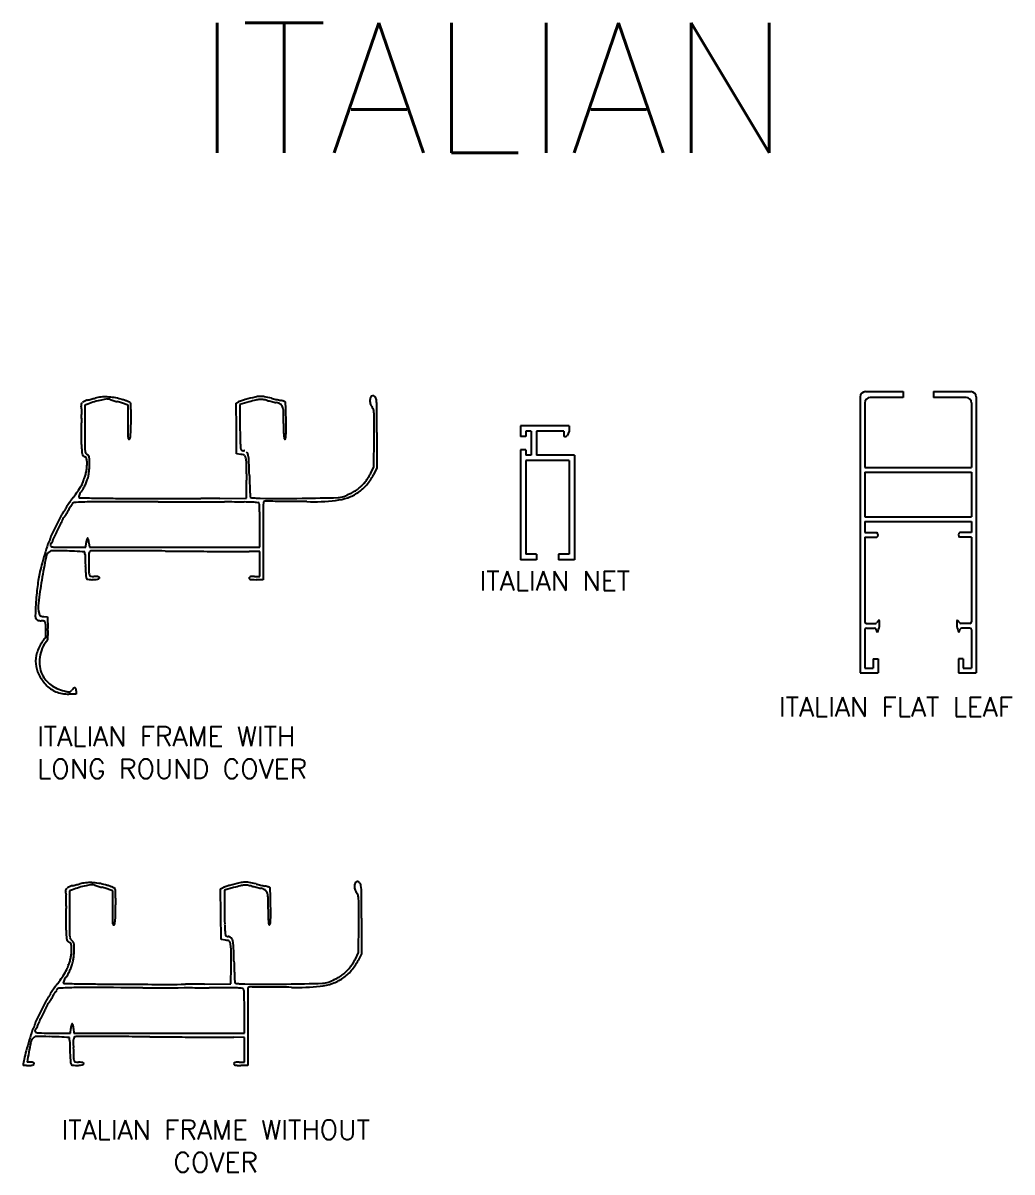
# Model space of a CAD drawing. Header units: millimetres. Extents: x -27371 to -844, y 11365 to 35579.
# Drawn here: x -9102.5 to -8881, y 14421.8 to 14679.3 of the extents above; entities that cross this region are included whole.
import ezdxf

# ---------------------------------------------------------------- set-up
doc = ezdxf.new("R2010")
doc.units = ezdxf.units.MM
doc.styles.add('Annotative', font='romans.shx')

msp = doc.modelspace()

# ---------------------------------------------------------------- linework, layer by layer
for p, q in [((-9054.8, 14594.15), (-9054.25, 14594.4)), ((-9051.89, 14594.41), (-9053.94, 14593.85)), ((-8914.98, 14595.53), (-8914.98, 14533.7)), ((-8913.93, 14594.22), (-8913.93, 14579.7)), ((-8913.81, 14596.7), (-8905.38, 14596.7)), ((-8905.38, 14595.39), (-8912.76, 14595.39)), ((-8905.38, 14596.7), (-8905.38, 14595.39)), ((-8898.58, 14596.7), (-8898.58, 14595.39)), ((-8898.58, 14596.7), (-8890.16, 14596.7)), ((-8891.21, 14595.39), (-8898.58, 14595.39)), ((-8890.03, 14594.22), (-8890.03, 14579.7)), ((-8888.98, 14595.53), (-8888.98, 14533.7)), ((-9087.99, 14593.93), (-9088.66, 14593.69)), ((-9088.66, 14593.69), (-9088.66, 14590.57)), ((-9078.98, 14593.69), (-9079.65, 14593.93)), ((-9078.96, 14590.39), (-9078.98, 14593.69)), ((-9054.73, 14588.44), (-9054.8, 14594.15)), ((-9053.94, 14593.85), (-9053.92, 14588.81)), ((-9054.67, 14582.74), (-9054.73, 14588.44)), ((-9023.22, 14587.53), (-9023.22, 14579.6)), ((-8980.18, 14589.04), (-8991.08, 14589.04)), ((-8991.08, 14589.04), (-8991.08, 14586.64)), ((-8989.88, 14586.64), (-8991.08, 14586.64)), ((-8988.68, 14587.84), (-8989.88, 14587.84)), ((-8989.88, 14587.84), (-8989.88, 14586.64)), ((-8988.68, 14587.84), (-8988.68, 14582.49)), ((-8981.38, 14587.84), (-8987.48, 14587.84)), ((-8987.48, 14587.84), (-8987.48, 14582.49)), ((-8981.38, 14587.84), (-8981.38, 14586.64)), ((-8981.19, 14586.64), (-8981.38, 14586.64)), ((-8980.18, 14587.84), (-8980.58, 14586.82)), ((-8980.18, 14589.04), (-8980.18, 14587.84)), ((-9023.94, 14579.84), (-9023.87, 14586.25)), ((-9053.71, 14582.62), (-9054.67, 14582.74)), ((-8991.08, 14583.69), (-8991.08, 14559.04)), ((-8989.88, 14583.69), (-8991.08, 14583.69)), ((-8989.88, 14583.69), (-8989.88, 14582.49)), ((-8988.68, 14582.49), (-8989.88, 14582.49)), ((-8978.98, 14582.49), (-8987.48, 14582.49)), ((-8978.98, 14582.49), (-8978.98, 14559.04)), ((-9024.62, 14578.4), (-9023.94, 14579.84)), ((-9023.22, 14579.6), (-9024.01, 14578.07)), ((-8989.88, 14581.29), (-8989.88, 14560.24)), ((-8980.18, 14581.29), (-8989.88, 14581.29)), ((-8980.18, 14581.29), (-8980.18, 14560.24)), ((-8913.93, 14579.7), (-8890.03, 14579.7)), ((-9052.49, 14572.82), (-9052.42, 14576.71)), ((-8913.93, 14578.65), (-8913.93, 14568.65)), ((-8913.93, 14578.65), (-8890.03, 14578.65)), ((-8890.03, 14578.65), (-8890.03, 14568.65)), ((-9058.42, 14572.77), (-9052.49, 14572.82)), ((-8913.93, 14568.65), (-8890.03, 14568.65)), ((-9049.47, 14561.81), (-9049.47, 14566.51)), ((-8989.88, 14566.94), (-8989.88, 14560.24)), ((-8980.18, 14566.94), (-8980.18, 14560.24)), ((-8913.93, 14567.6), (-8913.93, 14565.15)), ((-8913.93, 14567.6), (-8890.03, 14567.6)), ((-8890.03, 14567.6), (-8890.03, 14565.15)), ((-8913.93, 14565.15), (-8911.28, 14565.15)), ((-8913.93, 14564.1), (-8913.93, 14545.13)), ((-8913.93, 14564.1), (-8911.28, 14564.1)), ((-8890.03, 14565.15), (-8892.69, 14565.15)), ((-8890.03, 14564.1), (-8892.69, 14564.1)), ((-8890.03, 14564.1), (-8890.03, 14545.13)), ((-9092.42, 14561.81), (-9088.44, 14561.81)), ((-9088.44, 14561.81), (-9088.37, 14562.84)), ((-9087.74, 14562.84), (-9087.66, 14561.81)), ((-9087.66, 14561.81), (-9068.57, 14561.81)), ((-9068.57, 14561.81), (-9049.47, 14561.81)), ((-9049.47, 14560.85), (-9051.83, 14560.86)), ((-9049.47, 14558.06), (-9049.47, 14560.85)), ((-9048.74, 14563.22), (-9048.74, 14554.56)), ((-8987.48, 14559.04), (-8991.08, 14559.04)), ((-8987.48, 14560.24), (-8989.88, 14560.24)), ((-8987.48, 14560.24), (-8987.48, 14559.04)), ((-8980.18, 14560.24), (-8982.58, 14560.24)), ((-8982.58, 14560.24), (-8982.58, 14559.04)), ((-8978.98, 14559.04), (-8982.58, 14559.04)), ((-9049.47, 14555.28), (-9049.47, 14558.06)), ((-9050.68, 14555.28), (-9049.47, 14555.28)), ((-9048.74, 14554.56), (-9050.31, 14554.56)), ((-9097.89, 14546.28), (-9097.01, 14546.21)), ((-9097.01, 14546.21), (-9096.94, 14543.63)), ((-8910.69, 14545.53), (-8911.3, 14544.87)), ((-8893.28, 14545.53), (-8892.67, 14544.87)), ((-8913.93, 14543.32), (-8913.93, 14534.75)), ((-8913.56, 14544.75), (-8911.58, 14544.75)), ((-8913.56, 14543.7), (-8911.75, 14543.7)), ((-8911.11, 14542.74), (-8911.4, 14543.46)), ((-8892.86, 14542.74), (-8892.57, 14543.46)), ((-8890.41, 14544.75), (-8892.39, 14544.75)), ((-8890.41, 14543.7), (-8892.21, 14543.7)), ((-8890.03, 14543.32), (-8890.03, 14534.75)), ((-8912.03, 14536.85), (-8912.03, 14534.75)), ((-8912.03, 14536.85), (-8910.98, 14536.85)), ((-8910.98, 14536.85), (-8910.98, 14533.7)), ((-8892.98, 14536.85), (-8892.98, 14533.7)), ((-8891.93, 14536.85), (-8892.98, 14536.85)), ((-8891.93, 14536.85), (-8891.93, 14534.75)), ((-8914.98, 14533.7), (-8910.98, 14533.7)), ((-8913.93, 14534.75), (-8912.03, 14534.75)), ((-8892.98, 14533.7), (-8888.98, 14533.7)), ((-8891.93, 14534.75), (-8890.03, 14534.75)), ((-9090.59, 14528.91), (-9092.28, 14528.91)), ((-9090.59, 14529.64), (-9090.59, 14528.91)), ((-9091.44, 14485.07), (-9092.11, 14484.83)), ((-9092.11, 14484.83), (-9092.11, 14481.71)), ((-9082.43, 14484.83), (-9083.1, 14485.07)), ((-9082.41, 14481.53), (-9082.43, 14484.83)), ((-9058.25, 14485.28), (-9057.7, 14485.54)), ((-9058.18, 14479.58), (-9058.25, 14485.28)), ((-9055.34, 14485.55), (-9057.39, 14484.99)), ((-9057.39, 14484.99), (-9057.37, 14479.95)), ((-9058.12, 14473.88), (-9058.18, 14479.58)), ((-9026.67, 14478.67), (-9026.67, 14470.73)), ((-9027.39, 14470.98), (-9027.32, 14477.39)), ((-9057.16, 14473.76), (-9058.12, 14473.88)), ((-9028.07, 14469.54), (-9027.39, 14470.98)), ((-9026.67, 14470.73), (-9027.46, 14469.21)), ((-9055.94, 14463.96), (-9055.88, 14467.85)), ((-9061.87, 14463.91), (-9055.94, 14463.96)), ((-9052.92, 14452.95), (-9052.92, 14457.65)), ((-9095.87, 14452.95), (-9091.9, 14452.95)), ((-9091.9, 14452.95), (-9091.82, 14453.98)), ((-9091.19, 14453.98), (-9091.11, 14452.95)), ((-9091.11, 14452.95), (-9072.02, 14452.95)), ((-9072.02, 14452.95), (-9052.92, 14452.95)), ((-9052.19, 14454.36), (-9052.19, 14445.69)), ((-9052.92, 14451.98), (-9055.28, 14451.99)), ((-9052.92, 14449.2), (-9052.92, 14451.98)), ((-9052.92, 14446.42), (-9052.92, 14449.2)), ((-9101.75, 14445.71), (-9102.52, 14445.71)), ((-9101.75, 14445.71), (-9100.8, 14445.71)), ((-9100.67, 14446.44), (-9101.62, 14446.45)), ((-9054.13, 14446.42), (-9052.92, 14446.42)), ((-9052.19, 14445.69), (-9053.76, 14445.69))]:
    msp.add_line(p, q)
for centre, radius, start, end in [((-9090.62, 14595.91), 2.16, 305.3084, 311.0629), ((-9088.29, 14593.23), 1.39, 120.1835, 131.0629), ((-9087.16, 14591.29), 3.64, 114.8759, 120.1835), ((-9087.05, 14591.05), 3.9, 109.6654, 114.8759), ((-9087.47, 14592.24), 2.64, 102.6864, 109.6654), ((-9092.23, 14613.39), 19.04, 282.6864, 283.7576), ((-9079.96, 14572.09), 23.27, 106.2571, 110.2053), ((-9100.58, 14647.49), 54.15, 283.7576, 284.2487), ((-9101.43, 14650.81), 57.57, 284.2487, 284.735), ((-9096.3, 14631.33), 37.43, 284.735, 285.4065), ((-9080.59, 14574.27), 21.01, 101.9933, 106.257), ((-9084.45, 14588.32), 7.18, 95.0973, 105.4066), ((-9084.1, 14584.33), 11.19, 87.7024, 95.0974), ((-9080.59, 14574.26), 21.02, 98.3658, 101.9933), ((-9084.16, 14582.82), 12.7, 80.7394, 87.7024), ((-9083.48, 14593.89), 1.17, 68.6724, 98.3659), ((-9080.93, 14600.41), 5.83, 248.6725, 251.6854), ((-9074.74, 14619.12), 25.53, 251.6854, 252.6913), ((-9073.87, 14621.9), 28.44, 252.6912, 253.6916), ((-9084.38, 14581.46), 14.08, 74.296, 80.7394), ((-9075.13, 14617.58), 23.95, 253.6916, 254.8297), ((-9088.3, 14569.03), 26.36, 73.7786, 74.8297), ((-9090.82, 14560.36), 35.38, 72.9357, 73.7786), ((-9085.36, 14577.95), 17.72, 71.7599, 74.296), ((-9083.48, 14583.68), 11.69, 68.2965, 71.7599), ((-9083.68, 14583.17), 12.24, 65.5752, 68.2964), ((-9078.78, 14593.96), 0.392, 32.8593, 65.5751), ((-9052.69, 14591.09), 3.66, 110.4436, 115.1455), ((-9049.3, 14581.99), 13.37, 108.6493, 110.4435), ((-9048.87, 14580.71), 14.72, 106.8758, 108.6492), ((-9049.85, 14583.94), 11.34, 104.7196, 106.8757), ((-9029.13, 14505.07), 92.9, 103.3, 104.7196), ((-9036.96, 14539.93), 56.49, 103.6879, 105.3146), ((-9049.09, 14589.53), 6.11, 92.9493, 103.3), ((-9049.06, 14589.6), 5.37, 94.538, 103.6879), ((-9049.24, 14591.84), 3.12, 81.374, 94.538), ((-9049.2, 14591.5), 4.13, 79.2997, 92.9493), ((-9050.23, 14585.31), 9.72, 75.7283, 81.374), ((-9053.35, 14569.53), 26.49, 75.84, 79.2997), ((-9037.58, 14635.03), 41.58, 255.7283, 256.3915), ((-9027.88, 14675.12), 82.82, 256.3916, 256.7876), ((-9035.52, 14640.17), 46.37, 255.8401, 256.4314), ((-9027.98, 14674.71), 82.4, 256.7876, 257.184), ((-9025.49, 14681.74), 89.13, 256.4314, 256.794), ((-9037.5, 14632.86), 39.49, 257.1841, 257.8714), ((-9025.75, 14680.64), 88, 256.794, 257.1575), ((-9046.46, 14591.13), 3.2, 59.888, 77.8714), ((-9036.29, 14634.42), 40.59, 257.1575, 257.8058), ((-9047.27, 14583.61), 11.39, 75.8266, 77.8058), ((-9046.34, 14587.28), 7.61, 73.1487, 75.8266), ((-9046.57, 14586.52), 8.4, 71.1366, 73.1488), ((-9043.93, 14594.24), 0.241, 45, 71.1367), ((-9043.88, 14594.29), 0.172, 2.6085, 45.0001), ((-9305.09, 14582.39), 261.65, 2.3532, 2.6085), ((-9022.63, 14594.71), 2.18, 161.2377, 180.8445), ((-9021.95, 14594.72), 2.87, 180.8445, 197.9008), ((-9024.15, 14595.21), 0.578, 40.0019, 159.8262), ((-9024.53, 14594.74), 1.18, 7.7284, 45.7924), ((-9037.09, 14593.03), 13.86, 0.3967, 7.7283), ((-8913.81, 14595.53), 1.17, 90, 180), ((-8912.76, 14594.22), 1.17, 90, 180), ((-8891.21, 14594.22), 1.17, 0, 90), ((-8890.16, 14595.53), 1.17, 0, 90), ((-9088.74, 14593.73), 0.781, 150.4975, 198.9317), ((-9091.3, 14593.09), 1.86, 3.0623, 12.168), ((-9076.29, 14592.25), 13.16, 177.4315, 179.5729), ((-9002.16, 14591.7), 87.29, 179.5728, 180.1022), ((-9092.97, 14593), 3.54, 357.4315, 3.0623), ((-9090.07, 14595.13), 1.21, 302.8412, 305.3083), ((-9089.94, 14563.24), 32.37, 72.0835, 72.9356), ((-9082.82, 14585.24), 9.25, 69.9187, 72.0835), ((-9078.86, 14593.91), 0.48, 2.682, 32.8594), ((-9155.8, 14590.31), 77.51, 1.8634, 2.682), ((-9123.88, 14591.34), 45.57, 0.2149, 1.8634), ((-9045.4, 14592.97), 1.07, 19.3648, 59.8881), ((-9047.75, 14592.14), 3.57, 1.6983, 19.3648), ((-9134.44, 14589.57), 90.3, 360, 1.6982), ((-9119.49, 14590.02), 75.89, 1.3425, 2.3532), ((-9184.97, 14588.48), 141.39, 0.7081, 1.3425), ((-9023.04, 14594.36), 1.71, 197.9007, 222.9733), ((-9025.18, 14592.37), 1.21, 14.4318, 42.9731), ((-9028.25, 14591.58), 4.38, 3.4883, 14.4318), ((-9046.68, 14590.46), 22.84, 359.6618, 3.4884), ((-9831.98, 14587.53), 808.76, 359.99996, 0.39667), ((-8991.69, 14591.72), 97.77, 180.1022, 180.6436), ((-8991.8, 14591.72), 97.65, 180.6436, 181.1854), ((-9219.48, 14585.93), 130.1, 359.5267, 1.6577), ((-8447.28, 14587.76), 641.38, 179.74869, 180.25131), ((-9301.86, 14588.58), 222.92, 0.1301, 0.4654), ((-9234.48, 14588.73), 155.53, 359.691, 0.1301), ((-9209.52, 14592.07), 131.22, 358.2629, 359.1061), ((-9155.7, 14591.23), 77.39, 359.1061, 0.2149), ((-8917.84, 14589.57), 126.31, 180.0001, 180.8208), ((-9188.67, 14588.44), 145.09, 359.9158, 0.7081), ((-9805.33, 14594.94), 781.51, 359.36325, 359.66187), ((-9084.14, 14586.95), 5.18, 355.2339, 359.369), ((-9077.26, 14586.38), 1.73, 175.2338, 183.4678), ((-9256.82, 14588.85), 177.88, 359.3691, 359.6909), ((-9086.79, 14587.77), 8.4, 349.5916, 354.4683), ((-9095.4, 14588.6), 17.05, 354.4684, 358.2629), ((-8816.29, 14590.08), 237.63, 180.3045, 180.9226), ((-9030.04, 14587.96), 14.1, 180.8208, 184.9381), ((-9038.75, 14587.21), 5.35, 184.9381, 191.3311), ((-9055.27, 14587.73), 11.68, 352.7268, 356.5327), ((-9063.86, 14588.25), 20.28, 356.5327, 359.9158), ((-8981.18, 14587.73), 1.09, 269.3357, 303.1171), ((-9046.25, 14584.93), 43.14, 180.1003, 182.0183), ((-9044.47, 14584.95), 44.19, 180, 181.5468), ((-9078.64, 14586.3), 0.343, 183.4677, 210.7143), ((-9078.8, 14586.2), 0.147, 210.7145, 257.4452), ((-9078.78, 14586.3), 0.256, 257.4452, 288.3943), ((-9078.78, 14586.3), 0.252, 288.3944, 349.5916), ((-9024.98, 14586.72), 28.91, 180.9226, 183.8383), ((-9038.07, 14585.84), 15.79, 183.8383, 187.2531), ((-9043.88, 14586.18), 0.118, 191.3311, 288.7594), ((-9043.92, 14586.29), 0.229, 288.7594, 352.7269), ((-9086.42, 14583.52), 2.94, 182.0183, 195.6563), ((-9088.39, 14582.96), 0.892, 195.6563, 225.4363), ((-9088.19, 14583.16), 1.17, 225.4363, 249.7481), ((-9085.74, 14583.83), 2.9, 181.5468, 192.8307), ((-9088.76, 14581.62), 0.477, 38.5479, 69.7482), ((-9087.66, 14583.4), 0.933, 192.8307, 216.56), ((-9087.45, 14583.55), 1.19, 216.56, 236.2942), ((-9088.95, 14581.47), 0.711, 15.3938, 38.5479), ((-9090.15, 14581.14), 1.96, 2.9217, 15.3937), ((-9088.8, 14581.53), 1.24, 37.4081, 56.2942), ((-9088.5, 14581.76), 0.854, 12.4726, 37.4081), ((-9090.2, 14581.38), 2.59, 0.4887, 12.4727), ((-9128.01, 14581.06), 40.41, 358.873, 0.4887), ((-9053.37, 14583.89), 0.369, 187.2531, 238.2826), ((-9054.43, 14576.93), 5.74, 77.062, 82.8032), ((-9053, 14584.49), 1.07, 238.2824, 246.4368), ((-9053.09, 14584.28), 0.847, 246.4368, 256.1319), ((-9053.14, 14584.07), 0.631, 256.1317, 266.9635), ((-9053.17, 14583.57), 0.131, 266.9636, 301.7176), ((-9053.28, 14581.93), 0.605, 47.0749, 77.0619), ((-9053.05, 14583.38), 0.0996, 71.3161, 121.7175), ((-9053.46, 14582.17), 1.38, 63.9135, 71.3161), ((-9053.28, 14581.92), 0.611, 17.3023, 47.0748), ((-9058.34, 14580.35), 5.91, 11.676, 17.3022), ((-9056.23, 14580.78), 3.76, 2.7421, 11.676), ((-9053.03, 14582.41), 0.937, 20.6782, 51.6381), ((-9054.78, 14581.75), 2.81, 7.0283, 20.6781), ((-9065.56, 14580.42), 13.67, 2.0209, 7.0282), ((-9096.89, 14580.46), 8.71, 347.9181, 354.1321), ((-9097.58, 14580.53), 9.4, 354.1321, 360), ((-9102.17, 14580.53), 13.99, 360, 2.9217), ((-9104.17, 14580.85), 16.58, 352.0893, 355.1343), ((-9100.22, 14580.52), 12.61, 355.1344, 358.8729), ((-9111.64, 14578.13), 59.23, 1.5477, 2.7422), ((-9113.51, 14578.08), 61.09, 0.1721, 1.5476), ((-9420.99, 14567.88), 369.32, 1.561, 2.0209), ((-9089.69, 14576.32), 0.547, 327.9842, 360), ((-9088.57, 14576.32), 0.577, 167.1926, 180), ((-9086.87, 14575.93), 2.32, 162.6325, 167.1927), ((-9086.57, 14575.84), 2.63, 158.1735, 162.6326), ((-9086.9, 14575.97), 2.27, 153.1971, 158.1735), ((-9094.11, 14579.61), 5.8, 333.1971, 341.4185), ((-9102.63, 14582.06), 15.38, 334.3186, 337.902), ((-9096.13, 14580.29), 7.94, 341.4184, 347.9181), ((-9104, 14582.62), 16.86, 337.9021, 341.2472), ((-9092.19, 14578.61), 4.39, 341.2472, 348.9954), ((-9102.66, 14580.64), 15.06, 348.9955, 352.0892), ((-9130.07, 14578.03), 77.66, 359.023, 0.1721), ((-8737.92, 14586.49), 314.01, 181.561, 181.8979), ((-9032.73, 14581.94), 8.76, 314.5427, 319.9337), ((-9035.7, 14584.44), 12.65, 319.9337, 324.0294), ((-9034.52, 14583.5), 11.83, 319.4499, 332.6397), ((-9035.27, 14584.14), 12.12, 324.0294, 328.1872), ((-9030.4, 14581.11), 6.38, 328.1873, 334.9055), ((-9166.21, 14623.32), 90.34, 326.4149, 327.4059), ((-9226.02, 14661.56), 161.33, 327.4058, 327.9843), ((-9085.92, 14571.97), 4.29, 156.7398, 163.4998), ((-9086.34, 14572.14), 3.84, 148.8516, 156.7397), ((-9088.88, 14573.68), 0.872, 125.1252, 148.8515), ((-9089.84, 14575.04), 0.789, 305.1252, 331.3843), ((-9103.25, 14582.36), 16.07, 331.3842, 334.3185), ((-8888.92, 14581.49), 162.92, 181.898, 182.4485), ((-7923.47, 14622.77), 1129.25, 182.44848, 182.51907), ((-9044.78, 14607.9), 37.44, 292.1583, 294.5703), ((-9032.95, 14582.22), 9.81, 288.8457, 304.0724), ((-9033.17, 14582.5), 9.52, 294.5702, 301.2484), ((-9031.85, 14580.33), 6.98, 301.2483, 309.331), ((-9032.85, 14582.08), 9.64, 304.0725, 319.4498), ((-9035.37, 14584.63), 12.54, 309.331, 314.5426), ((-8992.35, 14504.85), 120.18, 146.2404, 146.8323), ((-9040.59, 14537.09), 62.16, 145.1486, 146.2404), ((-9091.8, 14571.12), 0.113, 270, 314.9232), ((-9092.19, 14571.5), 0.656, 314.9231, 327.183), ((-9092.45, 14571.68), 0.971, 327.183, 337.618), ((-9090.13, 14571.59), 1.79, 131.0064, 145.1485), ((-9092.89, 14571.86), 1.45, 337.6181, 345.345), ((-9091.04, 14571.37), 0.471, 94.7661, 165.345), ((-9092.61, 14574.45), 1.99, 311.0064, 326.4149), ((-9088.26, 14538.1), 33.85, 91.4408, 94.766), ((-9089.84, 14573.13), 0.205, 163.4999, 224.9753), ((-9089.83, 14573.14), 0.226, 224.9752, 268.8879), ((-9016.45, 18352.79), 3780.59, 268.88786, 268.94125), ((-9085.42, 14425.25), 146.75, 89.9518, 91.4408), ((-9077.25, 15063.14), 490.37, 268.9412, 269.4033), ((-9094.57, 3548.82), 11023.18, 89.883981, 89.951819), ((-9072.51, 15518.6), 945.86, 269.40327, 269.68586), ((-9067.74, 15881.08), 1308.36, 269.56406, 270.22088), ((-9069.67, 17165.78), 2593.81, 269.9431, 270.17709), ((-9001.82, 8302.85), 6270.17, 90.538133, 90.556238), ((-9057.36, 15394.62), 822.65, 269.70047, 270.00001), ((-8955.11, 3329.54), 11243.7, 90.526434, 90.538122), ((-9057.35, 13723.54), 848.43, 89.70441, 90.00006), ((-9053.21, 14527.69), 44.28, 87.1701, 89.7045), ((-9051.54, 14573.14), 0.0894, 182.5191, 230.6617), ((-9051.21, 14573.55), 0.622, 230.6615, 263.6399), ((-9048.83, 14594.85), 22.05, 263.6399, 266.1519), ((-9051.82, 14555.74), 16.19, 83.1954, 87.1702), ((-9049.01, 14592.26), 19.45, 266.1519, 268.8351), ((-9049.94, 14571.47), 0.352, 20.9936, 83.1954), ((-9050.45, 14571.27), 0.896, 2.1146, 20.9936), ((-9219.56, 14565.03), 170.12, 1.6556, 2.1146), ((-9044.59, 14725.73), 153, 268.1964, 271.7147), ((-5606.66, 14529.67), 3442.28, 179.29721, 179.33915), ((-9048.54, 14571.89), 0.141, 134.898, 179.2973), ((-9048.32, 14571.67), 0.452, 89.6762, 134.8979), ((-9059.61, 12575.23), 1996.93, 89.54253, 89.67615), ((-9066.18, 11752.22), 2819.96, 89.44692, 89.54249), ((-9067.33, 16202.79), 1630.22, 270.9601, 271.24383), ((-9037.46, 14612.45), 40.42, 267.881, 277.0726), ((-9033.87, 14584.92), 12.67, 276.2704, 288.8457), ((-9032.02, 14576.56), 3.61, 271.2439, 292.1582), ((-8947.68, 14492.93), 164.83, 152.4839, 153.3988), ((-9090.65, 14567.4), 3.62, 138.2218, 152.484), ((-9092.49, 14567.67), 1.21, 130.5945, 153.7496), ((-9095.12, 14571.4), 2.37, 318.2217, 323.2098), ((-9094.01, 14569.44), 1.12, 310.5946, 327.949), ((-9094.82, 14571.17), 2, 323.2098, 328.8821), ((-9094.54, 14571), 1.67, 328.882, 334.6159), ((-9110.85, 14579.99), 20.99, 327.949, 330.0072), ((-9093.23, 14570.38), 0.221, 334.616, 0.0001), ((-9092.61, 14570.38), 0.4, 146.8323, 179.9999), ((-9107.77, 14578.21), 17.43, 330.0072, 332.4972), ((-9094.69, 14571.4), 2.69, 332.4971, 342.4045), ((-9091.01, 14570.23), 1.17, 153.8557, 162.4044), ((-9091.3, 14570.37), 0.845, 142.9374, 153.8557), ((-9091.5, 14570.53), 0.589, 130.1992, 142.9374), ((-9091.8, 14570.88), 0.125, 90, 130.1993), ((-9142.39, 14567.26), 92.92, 0.6674, 1.6557), ((-8654.94, 14564.83), 393.8, 179.3391, 179.7496), ((-8859.55, 14448.79), 263.39, 153.3989, 153.9913), ((-8761.27, 14404.57), 370.41, 154.1811, 154.5806), ((-8787.67, 14417.34), 341.08, 153.7495, 154.1811), ((-9206.4, 14566.51), 156.93, 0.0001, 0.6674), ((-8286.84, 14563.23), 761.9, 179.74953, 180.00003), ((-9097.59, 14563.79), 1.2, 332.8039, 341.0042), ((-9097.66, 14563.82), 1.27, 341.0042, 349.0303), ((-9097.26, 14563.74), 0.859, 349.0302, 359.8019), ((-9095.13, 14563.73), 1.27, 153.9914, 179.8019), ((-9094.9, 14563.13), 1.02, 154.5806, 179.9999), ((-9085.88, 14562.84), 2.47, 162.8996, 170.8099), ((-9086.61, 14563.07), 1.71, 154.2329, 162.8997), ((-9088.05, 14563.76), 0.109, 90, 154.233), ((-9088.05, 14563.76), 0.109, 25.767, 90), ((-9089.49, 14563.07), 1.71, 17.1003, 25.7671), ((-9090.22, 14562.84), 2.47, 9.1901, 17.1004), ((-8911.6, 14564.62), 0.618, 302.1469, 58.588), ((-8892.36, 14564.62), 0.618, 121.412, 237.8531), ((-8945.06, 14513.39), 159.64, 162.0534, 162.9317), ((-9095.44, 14559.29), 1.94, 124.8113, 168.5232), ((-9095.47, 14562.11), 1.53, 138.0043, 162.0534), ((-9097.01, 14563.5), 0.543, 318.0043, 332.8038), ((-9096.08, 14560.22), 0.815, 89.5111, 124.8113), ((-9095.43, 14562.3), 0.971, 169.0012, 180), ((-9096.08, 14562.3), 0.321, 180.0001, 238.0128), ((-9095.78, 14562.37), 0.61, 153.435, 169.0012), ((-9095.99, 14562.47), 0.376, 133.2722, 153.4349), ((-9096.16, 14562.65), 0.135, 90.0001, 133.2723), ((-9095.72, 14562.87), 0.995, 238.0129, 263.0648), ((-9096.16, 14562.95), 0.172, 270, 302.3937), ((-9098.59, 14266.85), 294.19, 88.9542, 89.5111), ((-9096.21, 14563.04), 0.276, 302.3936, 325.1668), ((-9096.29, 14563.1), 0.371, 325.1668, 344.4773), ((-9096.41, 14563.13), 0.497, 344.4774, 0), ((-9094.88, 14569.77), 7.94, 263.0648, 269.5474), ((-9092.42, 14881.28), 319.47, 269.5474, 270), ((-9093.73, 14500.04), 60.96, 85.258, 89.5139), ((-9089.33, 14560.58), 0.672, 6.2977, 17.7947), ((-9083.88, 14562.52), 4.5, 170.8099, 175.8617), ((-9092.23, 14562.52), 4.5, 4.1383, 9.1901), ((-9086.48, 14560.25), 1.29, 155.2041, 171.9089), ((-9087.37, 14560.66), 0.313, 107.5284, 155.2041), ((-9087.15, 14559.99), 1.02, 90.0767, 107.5284), ((-9077.26, 7167.51), 7393.5, 90.039592, 90.07672), ((-9081.53, 13348.09), 1212.93, 89.78476, 90.03961), ((-9085.59, 12266.11), 2294.92, 89.62668, 89.78482), ((-8694.12, 72358.6), 57798.85, 269.6267619, 269.633179), ((-8824.59, 51984.14), 37423.98, 269.633208, 269.642146), ((-8752.04, 63602.85), 49042.91, 269.64217, 269.6479), ((-9047.9, 15458.47), 897.62, 269.64792, 269.74967), ((-9021.47, 14536.85), 79.7, 162.9316, 164.7263), ((-8931.79, 14526.07), 168.93, 168.5232, 170.3264), ((-9094.42, 14560.02), 5.79, 1.584, 6.2977), ((-8737.25, 14569.9), 351.51, 181.584, 181.9853), ((-9083.11, 14559.78), 4.7, 171.909, 179.6828), ((-9038.06, 14559.53), 49.74, 179.6829, 181.0587), ((-8781.63, 14564.26), 306.22, 181.0587, 181.5235), ((-9073.67, 14550.58), 25.71, 168.0967, 171.4574), ((-9065.27, 14548.81), 34.3, 164.7263, 168.0966), ((-9029.74, 14559.76), 58.86, 181.9852, 183.49), ((-9042.7, 14558.97), 45.86, 183.49, 184.8156), ((-9085.98, 14556.17), 1.76, 181.5235, 199.547), ((-9045.97, 14546.42), 53.73, 171.4574, 173.394), ((-8988.09, 14535.66), 111.82, 170.3264, 172.9807), ((-9087.72, 14555.18), 0.685, 184.8155, 211.7175), ((-9087.98, 14555.02), 0.382, 211.7175, 261.2901), ((-9087.04, 14561.14), 6.58, 261.2902, 267.5316), ((-9087.3, 14555.7), 0.362, 199.5471, 260.1735), ((-9086.62, 14559.64), 4.36, 260.1736, 270), ((-9087.05, 14560.89), 6.33, 267.5316, 274.8019), ((-9086.62, 14548.65), 6.64, 83.4764, 90), ((-9086.86, 14558.6), 4.03, 274.8019, 285.0039), ((-9085.96, 14554.38), 0.868, 54.266, 83.4764), ((-9086.09, 14555.72), 1.05, 285.0039, 307.4466), ((-9085.52, 14554.98), 0.12, 307.4466, 54.266), ((-9051.65, 14554.92), 0.241, 134.6951, 180.0001), ((-9051.66, 14554.92), 0.223, 180, 232.2525), ((-9051.49, 14554.76), 0.458, 106.6993, 134.6951), ((-9051.43, 14555.22), 0.609, 232.2524, 257.0054), ((-9051.19, 14553.74), 1.52, 93.2239, 106.6992), ((-9051.03, 14556.95), 2.38, 257.0054, 267.8411), ((-9050.68, 14544.7), 10.58, 90, 93.224), ((-9050.31, 14575.91), 21.35, 267.8411, 269.9999), ((-9014.66, 14543.4), 85.18, 175.1638, 176.6211), ((-9034.03, 14545.04), 65.74, 173.394, 175.1638), ((-9044.22, 14545.15), 55.57, 176.6211, 178.5849), ((-9092.62, 14548.53), 6.5, 172.9807, 194.0893), ((-9098.04, 14546.48), 1.73, 178.585, 202.6468), ((-9099.12, 14546.03), 0.572, 202.6469, 255.609), ((-9098.41, 14548.79), 3.43, 255.6089, 269.7209), ((-9097.72, 14547.25), 1.24, 194.0893, 209.0388), ((-9098.34, 14546.91), 0.535, 209.0388, 237.1084), ((-9098.19, 14547.14), 0.804, 237.1084, 258.7402), ((-9098.43, 14543.35), 2.02, 81.2049, 89.7208), ((-9097.55, 14550.35), 4.08, 258.7402, 265.2347), ((-9098.35, 14543.89), 1.47, 70.4252, 81.2049), ((-8915.22, 14544.78), 4.59, 333.5362, 9.3926), ((-8888.75, 14544.78), 4.59, 170.6074, 206.4638), ((-9098.2, 14544.3), 1.03, 57.9196, 70.4252), ((-9097.77, 14544.99), 0.219, 18.3803, 57.9196), ((-9099.93, 14544.27), 2.5, 2.9561, 18.3804), ((-9125.97, 14542.93), 28.57, 0.3706, 2.9562), ((-9155.45, 14542.74), 58.06, 359.0428, 0.3707), ((-9153.91, 14542.12), 57, 0.1662, 1.5216), ((-8913.56, 14545.13), 0.379, 180, 270), ((-8913.56, 14543.32), 0.379, 90, 180), ((-8911.75, 14543.32), 0.379, 21.9619, 90), ((-8911.58, 14545.13), 0.379, 270, 317.1171), ((-8892.39, 14545.13), 0.379, 222.8829, 270), ((-8892.21, 14543.32), 0.379, 90, 158.0381), ((-8890.41, 14545.13), 0.379, 270, 0), ((-8890.41, 14543.32), 0.379, 0, 90), ((-9089.68, 14535.07), 10.19, 146.8476, 162.4913), ((-9090.57, 14535.65), 9.13, 144.6568, 146.8475), ((-9094.08, 14537.53), 4.47, 135, 157.8419), ((-9091.9, 14536.59), 7.51, 142.1198, 144.6568), ((-9092.38, 14536.97), 6.9, 139.7874, 142.1199), ((-9097.2, 14541.04), 0.583, 125.5439, 139.7874), ((-9097.72, 14541.77), 0.315, 305.544, 359.0428), ((-9097.76, 14541.21), 0.739, 315, 343.3793), ((-9099.68, 14541.78), 2.74, 343.3793, 354.0945), ((-9104.37, 14542.26), 7.45, 354.0945, 0.1662), ((-9093.32, 14536.22), 6.38, 162.4913, 184.7147), ((-9090.59, 14536.1), 8.24, 157.8419, 172.2819), ((-9093.3, 14536.22), 6.39, 184.7147, 206.9056), ((-9090.34, 14536.07), 8.49, 172.282, 186.5312), ((-9093.55, 14535.7), 5.26, 186.5312, 206.9241), ((-9089.85, 14537.98), 10.27, 206.9056, 222.4629), ((-9092.24, 14536.37), 6.73, 206.924, 219.9635), ((-9092.66, 14535.4), 6.46, 222.463, 234.8732), ((-9092.37, 14536.26), 6.56, 219.9635, 233.2638), ((-9092.76, 14535.26), 6.29, 234.8733, 247.5253), ((-9091.96, 14536.81), 7.25, 233.2639, 245.851), ((-9090.76, 14539.47), 10.17, 245.851, 255.625), ((-9088.83, 14527.62), 3.51, 131.36, 141.0011), ((-9090.92, 14529.99), 0.349, 78.876, 131.36), ((-9090.9, 14530.09), 0.252, 13.3818, 78.8761), ((-9092.78, 14529.64), 2.19, 359.9999, 13.3818), ((-9092.59, 14535.65), 6.71, 247.5253, 259.7425), ((-9092.28, 14537.39), 8.48, 259.7425, 270), ((-9087.47, 14552.32), 23.43, 255.6249, 257.6765), ((-9092.24, 14530.49), 1.09, 257.6764, 276.7286), ((-9092.17, 14529.9), 0.487, 276.7285, 310.2861), ((-9093.32, 14531.26), 2.27, 310.2861, 321.0011), ((-9104.04, 14538.63), 54.15, 283.7576, 284.2487), ((-9104.88, 14541.95), 57.57, 284.2487, 284.735), ((-9099.75, 14522.46), 37.43, 284.735, 285.4065), ((-9087.9, 14479.46), 7.18, 95.0973, 105.4066), ((-9087.55, 14475.47), 11.19, 87.7024, 95.0974), ((-9084.04, 14465.4), 21.02, 98.3658, 101.9933), ((-9087.61, 14473.96), 12.7, 80.7394, 87.7024), ((-9086.93, 14485.03), 1.17, 68.6724, 98.3659), ((-9084.38, 14491.55), 5.83, 248.6725, 251.6854), ((-9087.83, 14472.6), 14.08, 74.296, 80.7394), ((-9088.82, 14469.09), 17.72, 71.7599, 74.296), ((-9053.3, 14475.08), 11.34, 104.7196, 106.8757), ((-9032.58, 14396.2), 92.9, 103.3, 104.7196), ((-9052.54, 14480.66), 6.11, 92.9493, 103.3), ((-9052.51, 14480.74), 5.37, 94.538, 103.6879), ((-9052.69, 14482.98), 3.12, 81.374, 94.538), ((-9052.65, 14482.64), 4.13, 79.2997, 92.9493), ((-9053.68, 14476.45), 9.72, 75.7283, 81.374), ((-9056.8, 14460.67), 26.49, 75.84, 79.2997), ((-9038.97, 14531.31), 46.37, 255.8401, 256.4314), ((-9028.94, 14572.88), 89.13, 256.4314, 256.794), ((-9029.2, 14571.78), 88, 256.794, 257.1575), ((-9026.08, 14485.85), 2.18, 161.2377, 180.8445), ((-9027.6, 14486.35), 0.578, 40.0019, 159.8262), ((-9027.98, 14485.87), 1.18, 7.7284, 45.7924), ((-9092.19, 14484.87), 0.781, 150.4975, 198.9317), ((-9094.75, 14484.23), 1.86, 3.0623, 12.168), ((-9079.74, 14483.39), 13.16, 177.4315, 179.5729), ((-9005.61, 14482.84), 87.29, 179.5728, 180.1022), ((-9096.42, 14484.14), 3.54, 357.4315, 3.0623), ((-9093.52, 14486.27), 1.21, 302.8412, 305.3083), ((-9094.07, 14487.05), 2.16, 305.3084, 311.0629), ((-9091.74, 14484.37), 1.39, 120.1835, 131.0629), ((-9090.61, 14482.43), 3.64, 114.8759, 120.1835), ((-9090.5, 14482.19), 3.9, 109.6654, 114.8759), ((-9090.92, 14483.38), 2.64, 102.6864, 109.6654), ((-9095.69, 14504.53), 19.04, 282.6864, 283.7576), ((-9083.41, 14463.23), 23.27, 106.2571, 110.2053), ((-9084.04, 14465.41), 21.01, 101.9933, 106.257), ((-9078.19, 14510.26), 25.53, 251.6854, 252.6913), ((-9077.32, 14513.04), 28.44, 252.6912, 253.6916), ((-9078.58, 14508.72), 23.95, 253.6916, 254.8297), ((-9091.75, 14460.17), 26.36, 73.7786, 74.8297), ((-9094.27, 14451.5), 35.38, 72.9357, 73.7786), ((-9093.39, 14454.38), 32.37, 72.0835, 72.9356), ((-9086.27, 14476.38), 9.25, 69.9187, 72.0835), ((-9086.93, 14474.82), 11.69, 68.2965, 71.7599), ((-9087.13, 14474.31), 12.24, 65.5752, 68.2964), ((-9082.23, 14485.1), 0.392, 32.8593, 65.5751), ((-9082.31, 14485.05), 0.48, 2.682, 32.8594), ((-9159.25, 14481.44), 77.51, 1.8634, 2.682), ((-9127.33, 14482.48), 45.57, 0.2149, 1.8634), ((-9056.14, 14482.22), 3.66, 110.4436, 115.1455), ((-9052.75, 14473.13), 13.37, 108.6493, 110.4435), ((-9052.32, 14471.85), 14.72, 106.8758, 108.6492), ((-9040.42, 14431.06), 56.49, 103.6879, 105.3146), ((-9041.04, 14526.17), 41.58, 255.7283, 256.3915), ((-9031.33, 14566.26), 82.82, 256.3916, 256.7876), ((-9031.43, 14565.84), 82.4, 256.7876, 257.184), ((-9040.95, 14524), 39.49, 257.1841, 257.8714), ((-9049.91, 14482.27), 3.2, 59.888, 77.8714), ((-9039.74, 14525.56), 40.59, 257.1575, 257.8058), ((-9050.72, 14474.75), 11.39, 75.8266, 77.8058), ((-9048.85, 14484.1), 1.07, 19.3648, 59.8881), ((-9049.79, 14478.42), 7.61, 73.1487, 75.8266), ((-9051.2, 14483.28), 3.57, 1.6983, 19.3648), ((-9050.02, 14477.66), 8.4, 71.1366, 73.1488), ((-9047.38, 14485.38), 0.241, 45, 71.1367), ((-9047.33, 14485.43), 0.172, 2.6085, 45.0001), ((-9308.54, 14473.53), 261.65, 2.3532, 2.6085), ((-9122.94, 14481.16), 75.89, 1.3425, 2.3532), ((-9025.4, 14485.86), 2.87, 180.8445, 197.9008), ((-9026.49, 14485.5), 1.71, 197.9007, 222.9733), ((-9028.63, 14483.51), 1.21, 14.4318, 42.9731), ((-9031.7, 14482.72), 4.38, 3.4883, 14.4318), ((-9040.55, 14484.17), 13.86, 0.3967, 7.7283), ((-9835.43, 14478.67), 808.76, 359.99996, 0.39667), ((-8995.14, 14482.86), 97.77, 180.1022, 180.6436), ((-8995.25, 14482.85), 97.65, 180.6436, 181.1854), ((-8450.73, 14478.9), 641.38, 179.74869, 180.25131), ((-9305.31, 14479.72), 222.92, 0.1301, 0.4654), ((-9212.98, 14483.2), 131.22, 358.2629, 359.1061), ((-9159.15, 14482.36), 77.39, 359.1061, 0.2149), ((-9137.89, 14480.71), 90.3, 360, 1.6982), ((-9188.42, 14479.62), 141.39, 0.7081, 1.3425), ((-9192.12, 14479.58), 145.09, 359.9158, 0.7081), ((-9050.13, 14481.6), 22.84, 359.6618, 3.4884), ((-9808.78, 14486.07), 781.51, 359.36325, 359.66187), ((-9222.93, 14477.07), 130.1, 359.5267, 1.6577), ((-9260.28, 14479.99), 177.88, 359.3691, 359.6909), ((-9237.93, 14479.87), 155.53, 359.691, 0.1301), ((-9098.85, 14479.74), 17.05, 354.4684, 358.2629), ((-8819.74, 14481.22), 237.63, 180.3045, 180.9226), ((-8921.29, 14480.71), 126.31, 180.0001, 180.8208), ((-9033.49, 14479.1), 14.1, 180.8208, 184.9381), ((-9067.31, 14479.39), 20.28, 356.5327, 359.9158), ((-9049.7, 14476.07), 43.14, 180.1003, 182.0183), ((-9047.92, 14476.09), 44.19, 180, 181.5468), ((-9087.59, 14478.09), 5.18, 355.2339, 359.369), ((-9080.71, 14477.52), 1.73, 175.2338, 183.4678), ((-9082.09, 14477.43), 0.343, 183.4677, 210.7143), ((-9082.25, 14477.33), 0.147, 210.7145, 257.4452), ((-9082.23, 14477.44), 0.256, 257.4452, 288.3943), ((-9082.23, 14477.44), 0.252, 288.3944, 349.5916), ((-9090.24, 14478.91), 8.4, 349.5916, 354.4683), ((-9028.44, 14477.85), 28.91, 180.9226, 183.8383), ((-9041.52, 14476.98), 15.79, 183.8383, 187.2531), ((-9042.2, 14478.35), 5.35, 184.9381, 191.3311), ((-9047.33, 14477.32), 0.118, 191.3311, 288.7594), ((-9047.37, 14477.42), 0.229, 288.7594, 352.7269), ((-9058.72, 14478.87), 11.68, 352.7268, 356.5327), ((-9089.87, 14474.66), 2.94, 182.0183, 195.6563), ((-9091.84, 14474.1), 0.892, 195.6563, 225.4363), ((-9091.64, 14474.3), 1.17, 225.4363, 249.7481), ((-9089.19, 14474.97), 2.9, 181.5468, 192.8307), ((-9092.21, 14472.76), 0.477, 38.5479, 69.7482), ((-9091.11, 14474.53), 0.933, 192.8307, 216.56), ((-9090.9, 14474.69), 1.19, 216.56, 236.2942), ((-9092.25, 14472.67), 1.24, 37.4081, 56.2942), ((-9091.95, 14472.9), 0.854, 12.4726, 37.4081), ((-9056.82, 14475.03), 0.369, 187.2531, 238.2826), ((-9057.88, 14468.06), 5.74, 77.062, 82.8032), ((-9056.45, 14475.62), 1.07, 238.2824, 246.4368), ((-9056.54, 14475.42), 0.847, 246.4368, 256.1319), ((-9056.59, 14475.21), 0.631, 256.1317, 266.9635), ((-9056.62, 14474.71), 0.131, 266.9636, 301.7176), ((-9056.73, 14473.07), 0.605, 47.0749, 77.0619), ((-9056.5, 14474.52), 0.0996, 71.3161, 121.7175), ((-9056.91, 14473.31), 1.38, 63.9135, 71.3161), ((-9056.73, 14473.06), 0.611, 17.3023, 47.0748), ((-9056.7, 14473.43), 1.18, 22.2723, 70.4839), ((-9061.79, 14471.49), 5.91, 11.676, 17.3022), ((-9058.24, 14472.89), 2.81, 7.0283, 20.6781), ((-9069.01, 14471.56), 13.67, 2.0209, 7.0282), ((-9092.4, 14472.61), 0.711, 15.3938, 38.5479), ((-9100.34, 14471.59), 8.71, 347.9181, 354.1321), ((-9093.6, 14472.28), 1.96, 2.9217, 15.3937), ((-9101.03, 14471.67), 9.4, 354.1321, 360), ((-9105.62, 14471.67), 13.99, 360, 2.9217), ((-9093.65, 14472.52), 2.59, 0.4887, 12.4727), ((-9103.67, 14471.65), 12.61, 355.1344, 358.8729), ((-9131.46, 14472.2), 40.41, 358.873, 0.4887), ((-9059.69, 14471.92), 3.76, 2.7421, 11.676), ((-9115.09, 14469.27), 59.23, 1.5477, 2.7422), ((-9116.96, 14469.22), 61.09, 0.1721, 1.5476), ((-9424.44, 14459.02), 369.32, 1.561, 2.0209), ((-9090.35, 14467.11), 2.27, 153.1971, 158.1735), ((-9097.56, 14470.75), 5.8, 333.1971, 341.4185), ((-9099.58, 14471.43), 7.94, 341.4184, 347.9181), ((-9107.45, 14473.75), 16.86, 337.9021, 341.2472), ((-9095.64, 14469.74), 4.39, 341.2472, 348.9954), ((-9106.11, 14471.78), 15.06, 348.9955, 352.0892), ((-9107.62, 14471.99), 16.58, 352.0893, 355.1343), ((-9133.52, 14469.17), 77.66, 359.023, 0.1721), ((-8741.37, 14477.63), 314.01, 181.561, 181.8979), ((-9039.15, 14475.58), 12.65, 319.9337, 324.0294), ((-9037.97, 14474.64), 11.83, 319.4499, 332.6397), ((-9038.72, 14475.27), 12.12, 324.0294, 328.1872), ((-9033.85, 14472.25), 6.38, 328.1873, 334.9055), ((-9169.66, 14514.46), 90.34, 326.4149, 327.4059), ((-9229.47, 14552.7), 161.33, 327.4058, 327.9843), ((-9092.33, 14464.82), 0.872, 125.1252, 148.8515), ((-9093.29, 14466.18), 0.789, 305.1252, 331.3843), ((-9093.14, 14467.46), 0.547, 327.9842, 360), ((-9092.02, 14467.46), 0.577, 167.1926, 180), ((-9106.71, 14473.5), 16.07, 331.3842, 334.3185), ((-9090.32, 14467.07), 2.32, 162.6325, 167.1927), ((-9090.02, 14466.98), 2.63, 158.1735, 162.6326), ((-9106.08, 14473.2), 15.38, 334.3186, 337.902), ((-8892.37, 14472.63), 162.92, 181.898, 182.4485), ((-7926.92, 14513.91), 1129.25, 182.44848, 182.51907), ((-9036.62, 14473.64), 9.52, 294.5702, 301.2484), ((-9035.3, 14471.47), 6.98, 301.2483, 309.331), ((-9036.3, 14473.22), 9.64, 304.0725, 319.4498), ((-9038.82, 14475.77), 12.54, 309.331, 314.5426), ((-9036.18, 14473.08), 8.76, 314.5427, 319.9337), ((-9044.04, 14428.23), 62.16, 145.1486, 146.2404), ((-9093.58, 14462.73), 1.79, 131.0064, 145.1485), ((-9094.49, 14462.51), 0.471, 94.7661, 165.345), ((-9096.06, 14465.58), 1.99, 311.0064, 326.4149), ((-9091.71, 14429.24), 33.85, 91.4408, 94.766), ((-9093.29, 14464.27), 0.205, 163.4999, 224.9753), ((-9089.37, 14463.1), 4.29, 156.7398, 163.4998), ((-9093.28, 14464.28), 0.226, 224.9752, 268.8879), ((-9089.79, 14463.28), 3.84, 148.8516, 156.7397), ((-9019.9, 18243.93), 3780.59, 268.88786, 268.94125), ((-9088.87, 14316.39), 146.75, 89.9518, 91.4408), ((-9080.7, 14954.28), 490.37, 268.9412, 269.4033), ((-9098.02, 3439.95), 11023.18, 89.883981, 89.951819), ((-9075.96, 15409.73), 945.86, 269.40327, 269.68586), ((-9071.19, 15772.22), 1308.36, 269.56406, 270.22088), ((-9073.12, 17056.92), 2593.81, 269.9431, 270.17709), ((-9005.27, 8193.99), 6270.17, 90.538133, 90.556238), ((-9060.81, 15285.76), 822.65, 269.70047, 270.00001), ((-8958.56, 3220.68), 11243.7, 90.526434, 90.538122), ((-9060.8, 13614.68), 848.43, 89.70441, 90.00006), ((-9056.66, 14418.83), 44.28, 87.1701, 89.7045), ((-9054.99, 14464.28), 0.0894, 182.5191, 230.6617), ((-9054.66, 14464.69), 0.622, 230.6615, 263.6399), ((-9052.28, 14485.99), 22.05, 263.6399, 266.1519), ((-9055.27, 14446.88), 16.19, 83.1954, 87.1702), ((-9052.46, 14483.39), 19.45, 266.1519, 268.8351), ((-9053.39, 14462.6), 0.352, 20.9936, 83.1954), ((-9048.04, 14616.87), 153, 268.1964, 271.7147), ((-5610.11, 14420.81), 3442.28, 179.29721, 179.33915), ((-9051.99, 14463.03), 0.141, 134.898, 179.2973), ((-9051.77, 14462.81), 0.452, 89.6762, 134.8979), ((-9063.06, 12466.37), 1996.93, 89.54253, 89.67615), ((-9069.63, 11643.36), 2819.96, 89.44692, 89.54249), ((-9070.78, 16093.93), 1630.22, 270.9601, 271.24383), ((-9040.91, 14503.58), 40.42, 267.881, 277.0726), ((-9037.32, 14476.06), 12.67, 276.2704, 288.8457), ((-9035.47, 14467.7), 3.61, 271.2439, 292.1582), ((-9048.23, 14499.04), 37.44, 292.1583, 294.5703), ((-9036.4, 14473.36), 9.81, 288.8457, 304.0724), ((-9094.1, 14458.54), 3.62, 138.2218, 152.484), ((-9098.57, 14462.53), 2.37, 318.2217, 323.2098), ((-9098.27, 14462.31), 2, 323.2098, 328.8821), ((-9097.99, 14462.14), 1.67, 328.882, 334.6159), ((-9114.3, 14471.12), 20.99, 327.949, 330.0072), ((-9096.69, 14461.52), 0.221, 334.616, 0.0001), ((-9096.06, 14461.52), 0.4, 146.8323, 179.9999), ((-8995.8, 14395.99), 120.18, 146.2404, 146.8323), ((-9111.22, 14469.34), 17.43, 330.0072, 332.4972), ((-9098.14, 14462.53), 2.69, 332.4971, 342.4045), ((-9094.46, 14461.37), 1.17, 153.8557, 162.4044), ((-9094.75, 14461.51), 0.845, 142.9374, 153.8557), ((-9094.95, 14461.67), 0.589, 130.1992, 142.9374), ((-9095.25, 14462.02), 0.125, 90, 130.1993), ((-9095.25, 14462.26), 0.113, 270, 314.9232), ((-9095.64, 14462.64), 0.656, 314.9231, 327.183), ((-9095.9, 14462.81), 0.971, 327.183, 337.618), ((-9096.34, 14463), 1.45, 337.6181, 345.345), ((-9053.9, 14462.41), 0.896, 2.1146, 20.9936), ((-9223.01, 14456.17), 170.12, 1.6556, 2.1146), ((-9145.84, 14458.4), 92.92, 0.6674, 1.6557), ((-8658.39, 14455.97), 393.8, 179.3391, 179.7496), ((-8863, 14339.93), 263.39, 153.3989, 153.9913), ((-8951.13, 14384.06), 164.83, 152.4839, 153.3988), ((-8791.12, 14308.48), 341.08, 153.7495, 154.1811), ((-9095.94, 14458.81), 1.21, 130.5945, 153.7496), ((-9097.46, 14460.58), 1.12, 310.5946, 327.949), ((-9209.85, 14457.65), 156.93, 0.0001, 0.6674), ((-9098.58, 14454.87), 1.27, 153.9914, 179.8019), ((-8764.72, 14295.71), 370.41, 154.1811, 154.5806), ((-8290.29, 14454.36), 761.9, 179.74953, 180.00003), ((-8948.51, 14404.53), 159.64, 162.0534, 162.9317), ((-9098.92, 14453.24), 1.53, 138.0043, 162.0534), ((-9100.46, 14454.63), 0.543, 318.0043, 332.8038), ((-9101.04, 14454.93), 1.2, 332.8039, 341.0042), ((-9101.11, 14454.96), 1.27, 341.0042, 349.0303), ((-9100.71, 14454.88), 0.859, 349.0302, 359.8019), ((-9098.88, 14453.44), 0.971, 169.0012, 180), ((-9099.53, 14453.44), 0.321, 180.0001, 238.0128), ((-9099.23, 14453.5), 0.61, 153.435, 169.0012), ((-9099.44, 14453.61), 0.376, 133.2722, 153.4349), ((-9099.61, 14453.79), 0.135, 90.0001, 133.2723), ((-9099.17, 14454.01), 0.995, 238.0129, 263.0648), ((-9099.61, 14454.09), 0.172, 270, 302.3937), ((-9099.66, 14454.18), 0.276, 302.3936, 325.1668), ((-9099.74, 14454.23), 0.371, 325.1668, 344.4773), ((-9099.86, 14454.27), 0.497, 344.4774, 0), ((-9098.35, 14454.27), 1.02, 154.5806, 179.9999), ((-9098.33, 14460.91), 7.94, 263.0648, 269.5474), ((-9095.87, 14772.42), 319.47, 269.5474, 270), ((-9087.33, 14453.66), 4.5, 170.8099, 175.8617), ((-9089.33, 14453.98), 2.47, 162.8996, 170.8099), ((-9090.06, 14454.2), 1.71, 154.2329, 162.8997), ((-9091.5, 14454.9), 0.109, 90, 154.233), ((-9091.5, 14454.9), 0.109, 25.767, 90), ((-9092.94, 14454.2), 1.71, 17.1003, 25.7671), ((-9093.67, 14453.98), 2.47, 9.1901, 17.1004), ((-9095.68, 14453.66), 4.5, 4.1383, 9.1901), ((-9024.92, 14427.99), 79.7, 162.9316, 164.7263), ((-8935.24, 14417.2), 168.93, 168.5232, 170.0312), ((-9098.89, 14450.43), 1.94, 124.8113, 168.5232), ((-9099.53, 14451.36), 0.815, 89.5111, 124.8113), ((-9102.04, 14157.99), 294.19, 88.9542, 89.5111), ((-9097.18, 14391.18), 60.96, 85.258, 89.5139), ((-9092.78, 14451.72), 0.672, 6.2977, 17.7947), ((-9097.87, 14451.16), 5.79, 1.584, 6.2977), ((-8740.7, 14461.04), 351.51, 181.584, 181.9853), ((-9086.56, 14450.91), 4.7, 171.909, 179.6828), ((-9041.51, 14450.66), 49.74, 179.6829, 181.0587), ((-9089.93, 14451.39), 1.29, 155.2041, 171.9089), ((-9090.82, 14451.8), 0.313, 107.5284, 155.2041), ((-9090.6, 14451.12), 1.02, 90.0767, 107.5284), ((-9080.71, 7058.65), 7393.5, 90.039592, 90.07672), ((-9084.98, 13239.23), 1212.93, 89.78476, 90.03961), ((-9089.04, 12157.24), 2294.92, 89.62668, 89.78482), ((-8697.57, 72249.73), 57798.85, 269.6267619, 269.633179), ((-8828.04, 51875.28), 37423.98, 269.633208, 269.642146), ((-8755.49, 63493.99), 49042.91, 269.64217, 269.6479), ((-9051.35, 15349.6), 897.62, 269.64792, 269.74967), ((-9068.72, 14439.95), 34.3, 164.7263, 168.0966), ((-9033.19, 14450.9), 58.86, 181.9852, 183.49), ((-8785.08, 14455.4), 306.22, 181.0587, 181.5235), ((-9077.12, 14441.72), 25.71, 168.0967, 171.0839), ((-9102.05, 14454.47), 8.85, 278.1136, 281.0141), ((-9103.2, 14434.58), 12.13, 76.1367, 77.9533), ((-9100.49, 14446.37), 0.609, 282.9946, 307.7476), ((-9100.43, 14445.91), 0.458, 45.3049, 73.3007), ((-9100.26, 14446.07), 0.223, 307.7475, 360), ((-9100.27, 14446.07), 0.241, 359.9999, 45.3049), ((-9046.15, 14450.11), 45.86, 183.49, 184.8156), ((-9091.17, 14446.31), 0.685, 184.8155, 211.7175), ((-9091.43, 14446.15), 0.382, 211.7175, 261.2901), ((-9090.49, 14452.28), 6.58, 261.2902, 267.5316), ((-9089.43, 14447.31), 1.76, 181.5235, 199.547), ((-9090.75, 14446.84), 0.362, 199.5471, 260.1735), ((-9090.07, 14450.78), 4.36, 260.1736, 270), ((-9090.5, 14452.03), 6.33, 267.5316, 274.8019), ((-9090.07, 14439.78), 6.64, 83.4764, 90), ((-9090.31, 14449.73), 4.03, 274.8019, 285.0039), ((-9089.41, 14445.51), 0.868, 54.266, 83.4764), ((-9089.54, 14446.86), 1.05, 285.0039, 307.4466), ((-9088.97, 14446.12), 0.12, 307.4466, 54.266), ((-9055.1, 14446.06), 0.241, 134.6951, 180.0001), ((-9055.11, 14446.06), 0.223, 180, 232.2525), ((-9054.94, 14445.9), 0.458, 106.6993, 134.6951), ((-9054.88, 14446.36), 0.609, 232.2524, 257.0054), ((-9054.64, 14444.88), 1.52, 93.2239, 106.6992), ((-9054.48, 14448.09), 2.38, 257.0054, 267.8411), ((-9054.13, 14435.84), 10.58, 90, 93.224), ((-9053.76, 14467.04), 21.35, 267.8411, 269.9999)]:
    msp.add_arc(centre, radius, start, end)

# ---------------------------------------------------------------- texts
at = {"attachment_point": 1, "style": 'Annotative'}
for s, insert, char_height, width in [('ITALIAN ', (-9064, 14679.33), 29.141, 125.2838), ('ITALIAN NET', (-9000.23, 14556.48), 4.3687, 50.1369), ('ITALIAN FLAT LEAF', (-8933.2, 14528.24), 4.3687, 80.0299), ('ITALIAN FRAME WITH LONG ROUND COVER', (-9099.37, 14521.63), 4.3687, 80.0299), ('\\pxqc;ITALIAN FRAME WITHOUT COVER', (-9099.37, 14433.45), 4.3687, 80.0299)]:
    msp.add_mtext(s, dxfattribs=dict(at, insert=insert, char_height=char_height, width=width))

doc.saveas('drawing.dxf')
